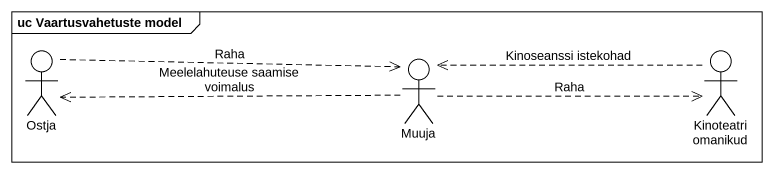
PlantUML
@startuml
mainframe uc Vaartusvahetuste model
actor Ostja
actor Muuja
actor "Kinoteatri omanikud" as Kinoteatri_omanikud
Ostja .right.> Muuja : Raha
Muuja .left.> Ostja : Meelelahuteuse saamise voimalus
Muuja .right.> Kinoteatri_omanikud : Raha
Kinoteatri_omanikud .left.> Muuja : Kinoseanssi istekohad
@enduml
